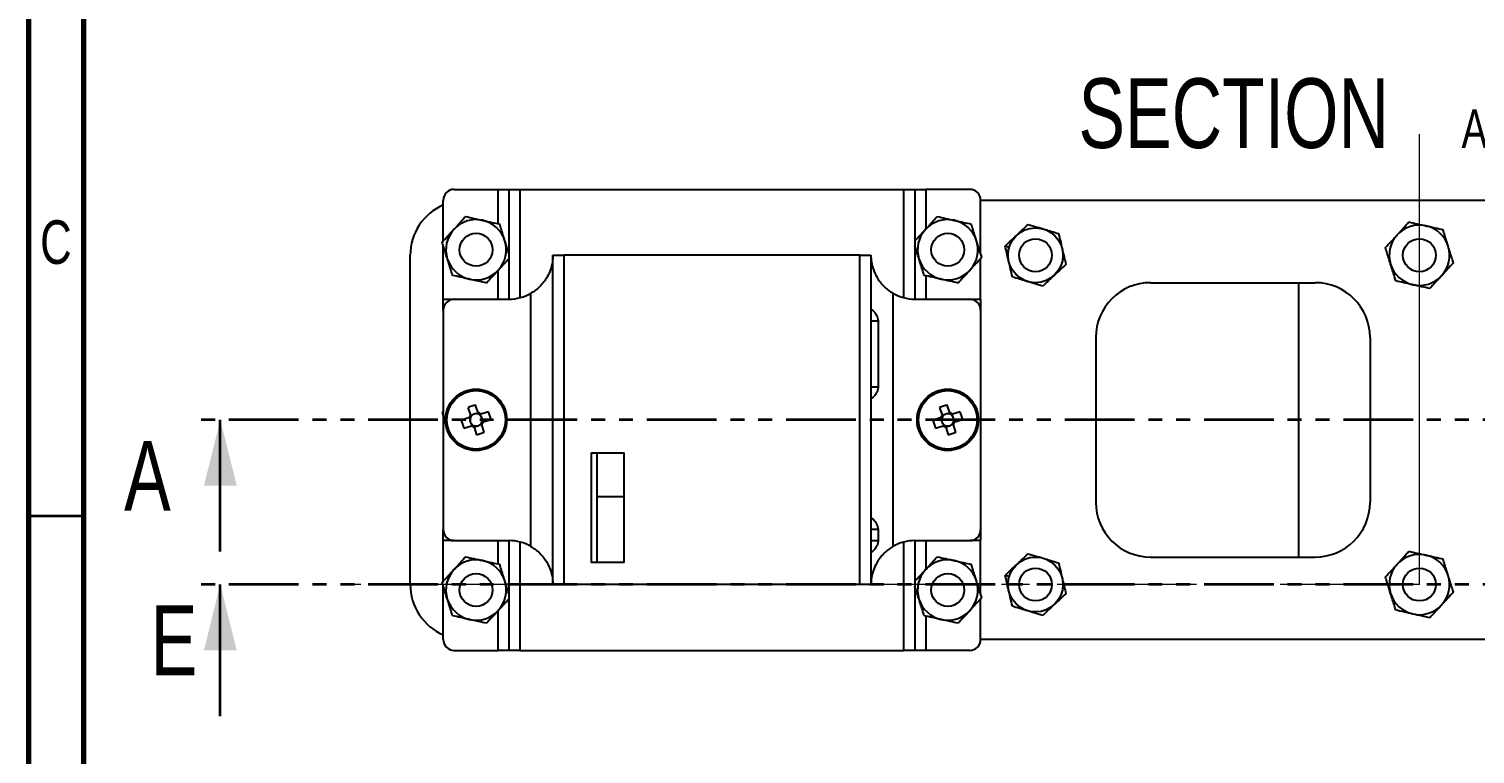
# Model space of a CAD drawing. Header units: millimetres. Extents: x 15 to 415, y 5 to 292.
# Drawn here: x 15 to 146.8, y 76.8 to 142.9 of the extents above; entities that cross this region are included whole.
import ezdxf

# ---------------------------------------------------------------- set-up
doc = ezdxf.new("R2010")
doc.units = ezdxf.units.MM
doc.linetypes.add('CENTERX2', pattern=[20.32, 12.7, -2.54, 2.54, -2.54])
doc.linetypes.add('PHANTOM', pattern=[12.7, 6.35, -1.27, 1.27, -1.27, 1.27, -1.27])
doc.styles.add('SLDTEXTSTYLE0', font='TXT', dxfattribs={"width": 0.75})

# ---------------------------------------------------------------- blocks, each defined once
blk = doc.blocks.new('SW_NOTE_0_2')
at = {"color": 0, "linetype": 'Continuous', "lineweight": 0, "attachment_point": 2, "style": 'SLDTEXTSTYLE0'}
for s, insert, char_height in [('SECTION', (17.36, 8.19), 6.35), ('A-A', (41.06, 5.35), 3.5)]:
    blk.add_mtext(s, dxfattribs=dict(at, insert=insert, char_height=char_height))

msp = doc.modelspace()

# ---------------------------------------------------------------- linework, layer by layer
at = {"color": 7, "linetype": 'Continuous', "lineweight": 70}
for p, q in [((15, 5), (15, 292)), ((20, 10), (20, 287))]:
    msp.add_line(p, q, dxfattribs=at)
at = {"color": 7, "linetype": 'Continuous', "lineweight": 18}
msp.add_line((141.77, 92.27), (141.77, 133.31), dxfattribs=at)
msp.add_line((141.77, 92.27), (141.77, 133.31), dxfattribs=at)
at = {"color": 7, "linetype": 'Continuous', "lineweight": 25}
for p, q in [((53.77, 128.27), (57.77, 128.27)), ((57.77, 128.27), (58.77, 128.27)), ((58.77, 118.27), (58.77, 128.27)), ((58.77, 128.27), (59.77, 128.27)), ((59.77, 128.27), (94.77, 128.27)), ((94.77, 128.27), (95.77, 128.27)), ((95.77, 128.27), (95.77, 118.27)), ((95.77, 128.27), (96.77, 128.27)), ((100.77, 128.27), (96.77, 128.27)), ((52.77, 123.57), (52.77, 127.27)), ((101.77, 122.39), (101.77, 127.27)), ((157.57, 127.27), (101.77, 127.27)), ((52.77, 118.27), (52.77, 123.14)), ((104.38, 122.99), (104, 123.1)), ((49.77, 92.27), (49.77, 122.27)), ((62.77, 92.27), (62.77, 122.27)), ((62.77, 122.27), (63.77, 122.27)), ((63.77, 122.27), (63.77, 92.27)), ((90.77, 122.27), (63.77, 122.27)), ((90.77, 92.27), (90.77, 122.27)), ((90.77, 122.27), (91.77, 122.27)), ((91.77, 122.27), (91.77, 92.27)), ((101.77, 118.27), (101.77, 121.97)), ((60.77, 95.73), (60.77, 118.8)), ((93.77, 118.8), (93.77, 95.73)), ((117.27, 119.77), (132.27, 119.77)), ((130.77, 94.77), (130.77, 119.77)), ((52.77, 117.27), (52.77, 118.27)), ((53.77, 118.27), (58.77, 118.27)), ((95.77, 118.27), (100.77, 118.27)), ((101.77, 118.27), (101.77, 117.27)), ((52.77, 117.27), (52.77, 97.27)), ((91.83, 117.27), (91.77, 117.27)), ((92.45, 110.27), (92.45, 116.27)), ((101.77, 117.27), (101.77, 97.27)), ((112.27, 114.77), (112.27, 99.77)), ((137.27, 114.77), (137.27, 99.77)), ((55.03, 108.4), (55.25, 107.7)), ((55.95, 107.92), (55.73, 108.62)), ((91.77, 109.27), (91.83, 109.27)), ((98.03, 108.4), (98.25, 107.7)), ((98.95, 107.92), (98.73, 108.62)), ((52.77, 108.07), (52.67, 107.96)), ((52.67, 107.96), (52.77, 107.64)), ((55.12, 107.45), (54.41, 107.23)), ((55.16, 107.46), (55.21, 107.28)), ((55.45, 107.72), (55.26, 107.66)), ((55.32, 106.94), (55.38, 106.76)), ((55.97, 107.88), (55.78, 107.82)), ((56.1, 106.82), (56.28, 106.87)), ((56.22, 107.59), (56.16, 107.78)), ((56.91, 108.01), (56.2, 107.79)), ((56.52, 106.13), (56.29, 106.84)), ((56.38, 107.07), (56.33, 107.26)), ((56.42, 107.08), (57.13, 107.31)), ((98.12, 107.45), (97.41, 107.23)), ((98.16, 107.46), (98.21, 107.28)), ((98.45, 107.72), (98.26, 107.66)), ((98.32, 106.94), (98.38, 106.76)), ((98.97, 107.88), (98.78, 107.82)), ((99.1, 106.82), (99.28, 106.87)), ((99.22, 107.59), (99.16, 107.78)), ((99.91, 108.01), (99.2, 107.79)), ((99.52, 106.13), (99.29, 106.84)), ((99.38, 107.07), (99.33, 107.26)), ((99.42, 107.08), (100.13, 107.31)), ((54.64, 106.52), (55.34, 106.74)), ((55.58, 106.65), (55.76, 106.71)), ((55.59, 106.62), (55.81, 105.91)), ((97.64, 106.52), (98.34, 106.74)), ((98.58, 106.65), (98.76, 106.71)), ((98.59, 106.62), (98.81, 105.91)), ((66.27, 104.27), (69.27, 104.27)), ((66.27, 104.27), (66.27, 94.27)), ((66.77, 104.27), (66.77, 94.27)), ((69.27, 94.27), (69.27, 104.27)), ((69.27, 100.27), (66.77, 100.27)), ((91.83, 98.27), (91.77, 98.27)), ((52.77, 96.27), (52.77, 97.27)), ((52.77, 92.57), (52.77, 96.27)), ((53.77, 96.27), (58.77, 96.27)), ((58.77, 86.27), (58.77, 96.27)), ((92.45, 96.27), (92.45, 97.27)), ((95.77, 96.27), (95.77, 86.27)), ((95.77, 96.27), (100.77, 96.27)), ((101.77, 97.27), (101.77, 96.27)), ((101.77, 91.39), (101.77, 96.27)), ((91.77, 95.27), (91.83, 95.27)), ((69.27, 94.27), (66.27, 94.27)), ((117.27, 94.77), (132.27, 94.77)), ((104.38, 92.99), (104, 93.1)), ((52.77, 87.27), (52.77, 92.14)), ((63.77, 92.27), (62.77, 92.27)), ((90.77, 92.27), (63.77, 92.27)), ((91.77, 92.27), (90.77, 92.27)), ((101.77, 87.27), (101.77, 90.97)), ((190.77, 87.27), (101.77, 87.27)), ((53.77, 86.27), (57.77, 86.27)), ((58.77, 86.27), (57.77, 86.27)), ((59.77, 86.27), (58.77, 86.27)), ((59.77, 86.27), (94.77, 86.27)), ((95.77, 86.27), (94.77, 86.27)), ((96.77, 86.27), (95.77, 86.27)), ((100.77, 86.27), (96.77, 86.27))]:
    msp.add_line(p, q, dxfattribs=at)
at = {"color": 8, "linetype": 'Continuous', "lineweight": 25}
for p, q in [((57.77, 125.14), (57.77, 128.27)), ((59.77, 128.27), (59.77, 118.39)), ((94.77, 118.39), (94.77, 128.27)), ((96.77, 128.27), (96.77, 124.65)), ((57.77, 118.27), (57.77, 120.88)), ((96.77, 120.4), (96.77, 118.27)), ((52.77, 118.27), (53.77, 118.27)), ((100.77, 118.27), (101.77, 118.27)), ((92.45, 116.27), (91.77, 116.27)), ((91.77, 110.27), (92.45, 110.27)), ((53.77, 96.27), (52.77, 96.27)), ((57.77, 94.14), (57.77, 96.27)), ((92.45, 97.27), (91.77, 97.27)), ((91.77, 96.27), (92.45, 96.27)), ((96.77, 96.27), (96.77, 93.65)), ((101.77, 96.27), (100.77, 96.27)), ((59.77, 96.14), (59.77, 86.27)), ((94.77, 86.27), (94.77, 96.14)), ((57.77, 86.27), (57.77, 89.88)), ((96.77, 89.4), (96.77, 86.27))]:
    msp.add_line(p, q, dxfattribs=at)
at = {"color": 7, "linetype": 'PHANTOM', "lineweight": 35}
for p, q in [((230.09, 107.27), (30.45, 107.27)), ((230.09, 92.27), (30.45, 92.27))]:
    msp.add_line(p, q, dxfattribs=at)
at = {"color": 7, "linetype": 'Continuous', "lineweight": 35}
for p, q in [((32.45, 95.27), (32.45, 107.27)), ((20, 98.5), (15, 98.5)), ((32.45, 80.27), (32.45, 92.27))]:
    msp.add_line(p, q, dxfattribs=at)
at = {"color": 7, "linetype": 'CENTERX2', "lineweight": 18}
msp.add_line((141.77, 92.27), (43.73, 92.27), dxfattribs=at)
msp.add_line((141.77, 92.27), (43.73, 92.27), dxfattribs=at)
at = {"color": 7, "linetype": 'Continuous', "lineweight": 25}
for centre, radius in [((55.77, 122.77), 1.5), ((98.77, 122.77), 1.5), ((106.77, 122.27), 2.5), ((106.77, 122.27), 1.5), ((141.77, 122.27), 1.5), ((55.77, 107.27), 2.8), ((55.77, 107.27), 2.67), ((98.77, 107.27), 2.8), ((98.77, 107.27), 2.67), ((106.77, 92.27), 2.5), ((106.77, 92.27), 1.5), ((141.77, 92.27), 1.5), ((55.77, 91.77), 1.5), ((98.77, 91.77), 1.5)]:
    msp.add_circle(centre, radius, dxfattribs=at)
for centre, radius, start, end in [((53.77, 127.27), 1, 90, 180), ((100.77, 127.27), 1, 0, 90), ((54.77, 122.27), 5, 113.5782, 180), ((55.77, 122.77), 2.75, 77.439, 137.439), ((55.77, 122.77), 2.75, 17.439, 77.439), ((98.77, 122.77), 2.75, 77.439, 137.439), ((98.77, 122.77), 2.75, 17.439, 77.439), ((55.77, 122.77), 2.75, 137.439, 197.439), ((98.77, 122.77), 2.75, 137.439, 197.439), ((141.77, 122.27), 2.75, 137.439, 197.439), ((141.77, 122.27), 2.75, 77.439, 137.439), ((141.77, 122.27), 2.75, 17.439, 77.439), ((55.77, 122.77), 2.75, 317.439, 17.439), ((98.77, 122.77), 2.75, 317.439, 17.439), ((141.77, 122.27), 2.75, 317.439, 17.439), ((55.77, 122.77), 2.75, 197.439, 257.439), ((98.77, 122.77), 2.75, 197.439, 257.439), ((141.77, 122.27), 2.75, 197.439, 257.439), ((55.77, 122.77), 2.75, 257.439, 317.439), ((98.77, 122.77), 2.75, 257.439, 317.439), ((141.77, 122.27), 2.75, 257.439, 317.439), ((58.77, 122.27), 4, 270, 300), ((95.77, 122.27), 4, 240, 270), ((117.27, 114.77), 5, 90, 180), ((132.27, 114.77), 5, 0, 90), ((53.77, 117.27), 1, 90, 180), ((100.77, 117.27), 1, 0, 90), ((58.67, 98.05), 10.97, 105.5069, 109.371), ((101.67, 98.05), 10.97, 105.5069, 109.371), ((64.99, 110.16), 10.97, 195.5069, 199.371), ((55.77, 107.27), 0.675, 140.6696, 164.2083), ((55.77, 107.27), 0.556, 155.7208, 179.0087), ((55.77, 107.27), 0.556, 179.0087, 215.8692), ((55.77, 107.27), 0.556, 149.1572, 155.7208), ((55.77, 107.27), 0.556, 125.8692, 149.1572), ((55.77, 107.27), 0.556, 215.8692, 239.1572), ((55.77, 107.27), 0.556, 89.0087, 125.8692), ((55.77, 107.27), 0.556, 269.0087, 305.8692), ((55.77, 107.27), 0.556, 65.7208, 89.0087), ((55.77, 107.27), 0.675, 50.6696, 74.2083), ((55.77, 107.27), 0.556, 59.1572, 65.7208), ((55.77, 107.27), 0.556, 35.8692, 59.1572), ((55.77, 107.27), 0.556, 305.8692, 329.1572), ((55.77, 107.27), 0.556, 359.0087, 35.8692), ((55.77, 107.27), 0.556, 329.1572, 335.7208), ((55.77, 107.27), 0.556, 335.7208, 359.0087), ((55.77, 107.27), 0.675, 320.6696, 344.2083), ((46.55, 104.37), 10.97, 15.5069, 19.371), ((107.99, 110.16), 10.97, 195.5069, 199.371), ((98.77, 107.27), 0.675, 140.6696, 164.2083), ((98.77, 107.27), 0.556, 155.7208, 179.0087), ((98.77, 107.27), 0.556, 179.0087, 215.8692), ((98.77, 107.27), 0.556, 149.1572, 155.7208), ((98.77, 107.27), 0.556, 125.8692, 149.1572), ((98.77, 107.27), 0.556, 215.8692, 239.1572), ((98.77, 107.27), 0.556, 89.0087, 125.8692), ((98.77, 107.27), 0.556, 269.0087, 305.8692), ((98.77, 107.27), 0.556, 65.7208, 89.0087), ((98.77, 107.27), 0.675, 50.6696, 74.2083), ((98.77, 107.27), 0.556, 59.1572, 65.7208), ((98.77, 107.27), 0.556, 35.8692, 59.1572), ((98.77, 107.27), 0.556, 305.8692, 329.1572), ((98.77, 107.27), 0.556, 359.0087, 35.8692), ((98.77, 107.27), 0.556, 329.1572, 335.7208), ((98.77, 107.27), 0.556, 335.7208, 359.0087), ((98.77, 107.27), 0.675, 320.6696, 344.2083), ((89.55, 104.37), 10.97, 15.5069, 19.371), ((55.77, 107.27), 0.675, 230.6696, 254.2083), ((55.77, 107.27), 0.556, 239.1572, 245.7208), ((55.77, 107.27), 0.556, 245.7208, 269.0087), ((52.88, 116.49), 10.97, 285.5069, 289.371), ((98.77, 107.27), 0.675, 230.6696, 254.2083), ((98.77, 107.27), 0.556, 239.1572, 245.7208), ((98.77, 107.27), 0.556, 245.7208, 269.0087), ((95.88, 116.49), 10.97, 285.5069, 289.371), ((117.27, 99.77), 5, 180, 270), ((132.27, 99.77), 5, 270, 0), ((53.77, 97.27), 1, 180, 270), ((58.77, 92.27), 4, 60, 90), ((95.77, 92.27), 4, 90, 120), ((100.77, 97.27), 1, 270, 0), ((141.77, 92.27), 2.75, 77.439, 137.439), ((141.77, 92.27), 2.75, 17.439, 77.439), ((55.77, 91.77), 2.75, 137.439, 197.439), ((55.77, 91.77), 2.75, 77.439, 137.439), ((55.77, 91.77), 2.75, 17.439, 77.439), ((98.77, 91.77), 2.75, 137.439, 197.439), ((98.77, 91.77), 2.75, 77.439, 137.439), ((98.77, 91.77), 2.75, 17.439, 77.439), ((141.77, 92.27), 2.75, 137.439, 197.439), ((55.77, 91.77), 2.75, 317.439, 17.439), ((98.77, 91.77), 2.75, 317.439, 17.439), ((141.77, 92.27), 2.75, 317.439, 17.439), ((54.77, 92.27), 5, 180, 246.4218), ((141.77, 92.27), 2.75, 197.439, 257.439), ((55.77, 91.77), 2.75, 197.439, 257.439), ((55.77, 91.77), 2.75, 257.439, 317.439), ((98.77, 91.77), 2.75, 197.439, 257.439), ((98.77, 91.77), 2.75, 257.439, 317.439), ((141.77, 92.27), 2.75, 257.439, 317.439), ((53.77, 87.27), 1, 180, 270), ((100.77, 87.27), 1, 270, 0)]:
    msp.add_arc(centre, radius, start, end, dxfattribs=at)
for centre, major_axis, start_param, end_param in [((55.7, 107.25), (0.469, 0.147), 2.77218, 3.511006), ((55.75, 107.33), (-0.147, 0.469), 5.913772, 6.652598), ((55.79, 107.2), (-0.147, 0.469), 2.77218, 3.511006), ((55.84, 107.29), (0.469, 0.147), 5.913772, 6.652598), ((98.7, 107.25), (0.469, 0.147), 2.77218, 3.511006), ((98.75, 107.33), (-0.147, 0.469), 5.913772, 6.652598), ((98.79, 107.2), (-0.147, 0.469), 2.77218, 3.511006), ((98.84, 107.29), (0.469, 0.147), 5.913772, 6.652598)]:
    msp.add_ellipse(centre, major_axis=major_axis, ratio=0.990116, start_param=start_param, end_param=end_param, dxfattribs=at)
for points, knots in [([(53.75, 124.63), (53.77, 124.65), (53.96, 124.86), (54.33, 125.26), (54.65, 125.62), (54.82, 125.8)], [0, 0, 0, 0, 0.070013, 0.530744, 1, 1, 1, 1]), ([(54.82, 125.8), (55.07, 125.74), (55.58, 125.63), (56.1, 125.51), (56.37, 125.45)], [0, 0, 0, 0, 0.495458, 1, 1, 1, 1]), ([(56.37, 125.45), (56.41, 125.44), (56.68, 125.38), (57.21, 125.26), (57.68, 125.16), (57.92, 125.11)], [0, 0, 0, 0, 0.070013, 0.530744, 1, 1, 1, 1]), ([(96.75, 124.63), (96.77, 124.65), (96.96, 124.86), (97.33, 125.26), (97.65, 125.62), (97.82, 125.8)], [0, 0, 0, 0, 0.070013, 0.530744, 1, 1, 1, 1]), ([(97.82, 125.8), (98.07, 125.74), (98.58, 125.63), (99.1, 125.51), (99.37, 125.45)], [0, 0, 0, 0, 0.495458, 1, 1, 1, 1]), ([(99.37, 125.45), (99.41, 125.44), (99.68, 125.38), (100.21, 125.26), (100.68, 125.16), (100.92, 125.11)], [0, 0, 0, 0, 0.0700125, 0.5307444, 1, 1, 1, 1]), ([(139.75, 124.13), (139.77, 124.15), (139.96, 124.36), (140.33, 124.76), (140.65, 125.12), (140.82, 125.3)], [0, 0, 0, 0, 0.070013, 0.530744, 1, 1, 1, 1]), ([(140.82, 125.3), (141.07, 125.24), (141.58, 125.13), (142.1, 125.01), (142.37, 124.95)], [0, 0, 0, 0, 0.495458, 1, 1, 1, 1]), ([(52.67, 123.46), (52.85, 123.65), (53.2, 124.03), (53.56, 124.43), (53.75, 124.63)], [0, 0, 0, 0, 0.495458, 1, 1, 1, 1]), ([(58.39, 123.59), (58.35, 123.73), (58.19, 124.24), (58.03, 124.74), (57.92, 125.11)], [0, 0, 0, 0, 0.268634, 1, 1, 1, 1]), ([(95.77, 123.57), (95.91, 123.72), (96.23, 124.07), (96.56, 124.43), (96.75, 124.63)], [0, 0, 0, 0, 0.4433398, 1, 1, 1, 1]), ([(101.39, 123.59), (101.35, 123.73), (101.19, 124.24), (101.03, 124.74), (100.92, 125.11)], [0, 0, 0, 0, 0.268634, 1, 1, 1, 1]), ([(104, 123.1), (104.21, 123.3), (104.59, 123.66), (105.14, 124.17), (105.64, 124.64), (105.95, 124.93), (106.11, 125.08)], [0, 0, 0, 0, 0.295402, 0.554813, 0.763087, 1, 1, 1, 1]), ([(106.11, 125.08), (106.38, 125), (106.88, 124.85), (107.6, 124.63), (108.26, 124.43), (108.66, 124.31), (108.88, 124.24)], [0, 0, 0, 0, 0.295402, 0.554813, 0.763087, 1, 1, 1, 1]), ([(108.88, 124.24), (108.94, 123.97), (109.06, 123.46), (109.23, 122.73), (109.39, 122.06), (109.49, 121.65), (109.54, 121.43)], [0, 0, 0, 0, 0.2954024, 0.554813, 0.7630869, 1, 1, 1, 1]), ([(138.67, 122.96), (138.85, 123.15), (139.2, 123.53), (139.56, 123.93), (139.75, 124.13)], [0, 0, 0, 0, 0.495458, 1, 1, 1, 1]), ([(142.37, 124.95), (142.41, 124.94), (142.68, 124.88), (143.21, 124.76), (143.68, 124.66), (143.92, 124.61)], [0, 0, 0, 0, 0.0700125, 0.5307444, 1, 1, 1, 1]), ([(144.39, 123.09), (144.35, 123.23), (144.19, 123.74), (144.03, 124.24), (143.92, 124.61)], [0, 0, 0, 0, 0.268634, 1, 1, 1, 1]), ([(53.15, 121.94), (53.1, 122.08), (52.94, 122.59), (52.79, 123.09), (52.67, 123.46)], [0, 0, 0, 0, 0.268634, 1, 1, 1, 1]), ([(58.77, 122.39), (58.76, 122.42), (58.64, 122.8), (58.51, 123.21), (58.39, 123.59)], [0, 0, 0, 0, 0.056654, 1, 1, 1, 1]), ([(96.15, 121.94), (96.1, 122.08), (95.98, 122.49), (95.85, 122.88), (95.77, 123.14)], [0, 0, 0, 0, 0.340023, 1, 1, 1, 1]), ([(101.87, 122.08), (101.83, 122.2), (101.68, 122.7), (101.51, 123.21), (101.39, 123.59)], [0, 0, 0, 0, 0.257551, 1, 1, 1, 1]), ([(104.66, 120.29), (104.6, 120.56), (104.48, 121.08), (104.31, 121.81), (104.15, 122.47), (104.06, 122.89), (104, 123.1)], [0, 0, 0, 0, 0.295402, 0.554813, 0.763087, 1, 1, 1, 1]), ([(139.15, 121.44), (139.1, 121.58), (138.94, 122.09), (138.79, 122.59), (138.67, 122.96)], [0, 0, 0, 0, 0.268634, 1, 1, 1, 1]), ([(144.87, 121.58), (144.83, 121.7), (144.68, 122.2), (144.51, 122.71), (144.39, 123.09)], [0, 0, 0, 0, 0.257551, 1, 1, 1, 1]), ([(53.62, 120.43), (53.58, 120.56), (53.43, 121.05), (53.27, 121.56), (53.15, 121.94)], [0, 0, 0, 0, 0.2575513, 1, 1, 1, 1]), ([(58.77, 121.97), (58.63, 121.81), (58.31, 121.47), (57.98, 121.11), (57.8, 120.91)], [0, 0, 0, 0, 0.44334, 1, 1, 1, 1]), ([(62.77, 122.27), (62.77, 122.26), (62.77, 122.06), (62.74, 121.62), (62.58, 120.96), (62.3, 120.35), (61.96, 119.83), (61.61, 119.43), (61.21, 119.08), (60.92, 118.89), (60.77, 118.8)], [0, 0, 0, 0, 0.002688, 0.158497, 0.340871, 0.523035, 0.652524, 0.781814, 0.891029, 1, 1, 1, 1]), ([(91.77, 122.27), (91.77, 122.26), (91.77, 122.06), (91.8, 121.62), (91.97, 120.96), (92.24, 120.35), (92.58, 119.83), (92.94, 119.43), (93.34, 119.08), (93.63, 118.89), (93.77, 118.8)], [0, 0, 0, 0, 0.002688, 0.158497, 0.340871, 0.523035, 0.652524, 0.781814, 0.891029, 1, 1, 1, 1]), ([(96.62, 120.43), (96.58, 120.56), (96.43, 121.05), (96.27, 121.56), (96.15, 121.94)], [0, 0, 0, 0, 0.257551, 1, 1, 1, 1]), ([(101.87, 122.08), (101.7, 121.89), (101.34, 121.5), (100.98, 121.11), (100.8, 120.91)], [0, 0, 0, 0, 0.495458, 1, 1, 1, 1]), ([(109.54, 121.43), (109.33, 121.24), (108.95, 120.88), (108.4, 120.37), (107.9, 119.9), (107.59, 119.61), (107.43, 119.45)], [0, 0, 0, 0, 0.295402, 0.554813, 0.763087, 1, 1, 1, 1]), ([(139.62, 119.93), (139.58, 120.06), (139.43, 120.55), (139.27, 121.06), (139.15, 121.44)], [0, 0, 0, 0, 0.257551, 1, 1, 1, 1]), ([(144.87, 121.58), (144.7, 121.39), (144.34, 121), (143.98, 120.61), (143.8, 120.41)], [0, 0, 0, 0, 0.495458, 1, 1, 1, 1]), ([(55.17, 120.08), (55.14, 120.09), (54.86, 120.15), (54.33, 120.27), (53.86, 120.38), (53.62, 120.43)], [0, 0, 0, 0, 0.070013, 0.530744, 1, 1, 1, 1]), ([(56.72, 119.74), (56.47, 119.79), (55.96, 119.91), (55.44, 120.02), (55.17, 120.08)], [0, 0, 0, 0, 0.495458, 1, 1, 1, 1]), ([(57.8, 120.91), (57.77, 120.88), (57.58, 120.67), (57.21, 120.27), (56.89, 119.92), (56.72, 119.74)], [0, 0, 0, 0, 0.070013, 0.530744, 1, 1, 1, 1]), ([(98.17, 120.08), (98.14, 120.09), (97.86, 120.15), (97.33, 120.27), (96.86, 120.38), (96.62, 120.43)], [0, 0, 0, 0, 0.070013, 0.530744, 1, 1, 1, 1]), ([(99.72, 119.74), (99.47, 119.79), (98.96, 119.91), (98.44, 120.02), (98.17, 120.08)], [0, 0, 0, 0, 0.495458, 1, 1, 1, 1]), ([(100.8, 120.91), (100.77, 120.88), (100.58, 120.67), (100.21, 120.27), (99.89, 119.92), (99.72, 119.74)], [0, 0, 0, 0, 0.0700125, 0.5307444, 1, 1, 1, 1]), ([(107.43, 119.45), (107.16, 119.53), (106.66, 119.69), (105.94, 119.9), (105.28, 120.1), (104.88, 120.22), (104.66, 120.29)], [0, 0, 0, 0, 0.295402, 0.554813, 0.763087, 1, 1, 1, 1]), ([(143.8, 120.41), (143.77, 120.38), (143.58, 120.17), (143.21, 119.77), (142.89, 119.42), (142.72, 119.24)], [0, 0, 0, 0, 0.070013, 0.530744, 1, 1, 1, 1]), ([(141.17, 119.58), (141.14, 119.59), (140.86, 119.65), (140.33, 119.77), (139.86, 119.88), (139.62, 119.93)], [0, 0, 0, 0, 0.070013, 0.530744, 1, 1, 1, 1]), ([(142.72, 119.24), (142.47, 119.29), (141.96, 119.41), (141.44, 119.52), (141.17, 119.58)], [0, 0, 0, 0, 0.495458, 1, 1, 1, 1]), ([(92.45, 116.27), (92.44, 116.36), (92.42, 116.54), (92.29, 116.81), (92.12, 117.06), (91.94, 117.24), (91.87, 117.26), (91.83, 117.27)], [0, 0, 0, 0, 0.160861, 0.320313, 0.564126, 0.810842, 1, 1, 1, 1]), ([(91.83, 109.27), (91.87, 109.28), (91.94, 109.3), (92.11, 109.47), (92.28, 109.7), (92.41, 109.96), (92.45, 110.16), (92.45, 110.25), (92.45, 110.27)], [0, 0, 0, 0, 0.208049, 0.415119, 0.65033, 0.831582, 0.973243, 1, 1, 1, 1]), ([(55.26, 107.5), (55.26, 107.49), (55.21, 107.48), (55.16, 107.46), (55.13, 107.45), (55.12, 107.45)], [0, 0, 0, 0, 0.160618, 0.883257, 1, 1, 1, 1]), ([(55.25, 107.7), (55.25, 107.69), (55.26, 107.65), (55.28, 107.6), (55.29, 107.56), (55.29, 107.55)], [0, 0, 0, 0, 0.116743, 0.839382, 1, 1, 1, 1]), ([(56, 107.77), (56, 107.78), (55.98, 107.83), (55.97, 107.87), (55.96, 107.91), (55.95, 107.92)], [0, 0, 0, 0, 0.1606178, 0.8832571, 1, 1, 1, 1]), ([(56.2, 107.79), (56.19, 107.79), (56.16, 107.78), (56.11, 107.76), (56.06, 107.75), (56.06, 107.74)], [0, 0, 0, 0, 0.116743, 0.839382, 1, 1, 1, 1]), ([(56.29, 106.84), (56.29, 106.84), (56.28, 106.88), (56.26, 106.93), (56.25, 106.97), (56.25, 106.98)], [0, 0, 0, 0, 0.116743, 0.839382, 1, 1, 1, 1]), ([(56.28, 107.04), (56.29, 107.04), (56.33, 107.05), (56.38, 107.07), (56.42, 107.08), (56.42, 107.08)], [0, 0, 0, 0, 0.160618, 0.883257, 1, 1, 1, 1]), ([(98.26, 107.5), (98.26, 107.49), (98.21, 107.48), (98.16, 107.46), (98.13, 107.45), (98.12, 107.45)], [0, 0, 0, 0, 0.160618, 0.883257, 1, 1, 1, 1]), ([(98.25, 107.7), (98.25, 107.69), (98.26, 107.65), (98.28, 107.6), (98.29, 107.56), (98.29, 107.55)], [0, 0, 0, 0, 0.1167429, 0.8393822, 1, 1, 1, 1]), ([(99, 107.77), (99, 107.78), (98.98, 107.83), (98.97, 107.87), (98.96, 107.91), (98.95, 107.92)], [0, 0, 0, 0, 0.160618, 0.883257, 1, 1, 1, 1]), ([(99.2, 107.79), (99.19, 107.79), (99.16, 107.78), (99.11, 107.76), (99.06, 107.75), (99.06, 107.74)], [0, 0, 0, 0, 0.1167429, 0.8393822, 1, 1, 1, 1]), ([(99.29, 106.84), (99.29, 106.84), (99.28, 106.88), (99.26, 106.93), (99.25, 106.97), (99.25, 106.98)], [0, 0, 0, 0, 0.116743, 0.839382, 1, 1, 1, 1]), ([(99.28, 107.04), (99.29, 107.04), (99.33, 107.05), (99.38, 107.07), (99.42, 107.08), (99.42, 107.08)], [0, 0, 0, 0, 0.160618, 0.883257, 1, 1, 1, 1]), ([(55.34, 106.74), (55.35, 106.75), (55.39, 106.76), (55.43, 106.77), (55.48, 106.79), (55.49, 106.79)], [0, 0, 0, 0, 0.1167429, 0.8393822, 1, 1, 1, 1]), ([(55.54, 106.76), (55.54, 106.75), (55.56, 106.71), (55.57, 106.66), (55.59, 106.62), (55.59, 106.62)], [0, 0, 0, 0, 0.1606178, 0.8832571, 1, 1, 1, 1]), ([(98.34, 106.74), (98.35, 106.75), (98.39, 106.76), (98.43, 106.77), (98.48, 106.79), (98.49, 106.79)], [0, 0, 0, 0, 0.1167429, 0.8393822, 1, 1, 1, 1]), ([(98.54, 106.76), (98.54, 106.75), (98.56, 106.71), (98.57, 106.66), (98.59, 106.62), (98.59, 106.62)], [0, 0, 0, 0, 0.160618, 0.883257, 1, 1, 1, 1]), ([(92.45, 97.27), (92.44, 97.36), (92.42, 97.54), (92.29, 97.81), (92.12, 98.06), (91.94, 98.24), (91.87, 98.26), (91.83, 98.27)], [0, 0, 0, 0, 0.160861, 0.320313, 0.564126, 0.810842, 1, 1, 1, 1]), ([(91.83, 95.27), (91.87, 95.28), (91.94, 95.3), (92.11, 95.47), (92.28, 95.7), (92.41, 95.96), (92.45, 96.16), (92.45, 96.25), (92.45, 96.27)], [0, 0, 0, 0, 0.208049, 0.415119, 0.65033, 0.831582, 0.973243, 1, 1, 1, 1]), ([(60.77, 95.73), (60.91, 95.64), (61.2, 95.46), (61.6, 95.11), (61.96, 94.7), (62.3, 94.19), (62.57, 93.57), (62.74, 92.91), (62.77, 92.47), (62.77, 92.27), (62.77, 92.27)], [0, 0, 0, 0, 0.106864, 0.2182, 0.345815, 0.476977, 0.656703, 0.841507, 0.997312, 1, 1, 1, 1]), ([(93.77, 95.73), (93.63, 95.64), (93.34, 95.46), (92.94, 95.11), (92.58, 94.7), (92.24, 94.19), (91.97, 93.57), (91.81, 92.91), (91.77, 92.47), (91.77, 92.27), (91.77, 92.27)], [0, 0, 0, 0, 0.106864, 0.2182, 0.345815, 0.476977, 0.656703, 0.841507, 0.997312, 1, 1, 1, 1]), ([(104, 93.1), (104.21, 93.3), (104.59, 93.66), (105.14, 94.17), (105.64, 94.64), (105.95, 94.93), (106.11, 95.08)], [0, 0, 0, 0, 0.295402, 0.554813, 0.763087, 1, 1, 1, 1]), ([(106.11, 95.08), (106.38, 95), (106.88, 94.85), (107.6, 94.63), (108.26, 94.43), (108.66, 94.31), (108.88, 94.24)], [0, 0, 0, 0, 0.2954024, 0.554813, 0.7630869, 1, 1, 1, 1]), ([(139.75, 94.13), (139.77, 94.15), (139.96, 94.36), (140.33, 94.76), (140.65, 95.12), (140.82, 95.3)], [0, 0, 0, 0, 0.070013, 0.530744, 1, 1, 1, 1]), ([(140.82, 95.3), (141.07, 95.24), (141.58, 95.13), (142.1, 95.01), (142.37, 94.95)], [0, 0, 0, 0, 0.495458, 1, 1, 1, 1]), ([(142.37, 94.95), (142.41, 94.94), (142.68, 94.88), (143.21, 94.76), (143.68, 94.66), (143.92, 94.61)], [0, 0, 0, 0, 0.070013, 0.530744, 1, 1, 1, 1]), ([(52.67, 92.46), (52.85, 92.65), (53.2, 93.03), (53.56, 93.43), (53.75, 93.63)], [0, 0, 0, 0, 0.495458, 1, 1, 1, 1]), ([(53.75, 93.63), (53.77, 93.65), (53.96, 93.86), (54.33, 94.26), (54.65, 94.62), (54.82, 94.8)], [0, 0, 0, 0, 0.070013, 0.530744, 1, 1, 1, 1]), ([(54.82, 94.8), (55.07, 94.74), (55.58, 94.63), (56.1, 94.51), (56.37, 94.45)], [0, 0, 0, 0, 0.495458, 1, 1, 1, 1]), ([(56.37, 94.45), (56.41, 94.44), (56.68, 94.38), (57.21, 94.26), (57.68, 94.16), (57.92, 94.11)], [0, 0, 0, 0, 0.070013, 0.530744, 1, 1, 1, 1]), ([(58.39, 92.59), (58.35, 92.73), (58.19, 93.24), (58.03, 93.74), (57.92, 94.11)], [0, 0, 0, 0, 0.2686336, 1, 1, 1, 1]), ([(95.77, 92.57), (95.91, 92.72), (96.23, 93.07), (96.56, 93.43), (96.75, 93.63)], [0, 0, 0, 0, 0.4433398, 1, 1, 1, 1]), ([(96.75, 93.63), (96.77, 93.65), (96.96, 93.86), (97.33, 94.26), (97.65, 94.62), (97.82, 94.8)], [0, 0, 0, 0, 0.0700125, 0.5307444, 1, 1, 1, 1]), ([(97.82, 94.8), (98.07, 94.74), (98.58, 94.63), (99.1, 94.51), (99.37, 94.45)], [0, 0, 0, 0, 0.495458, 1, 1, 1, 1]), ([(99.37, 94.45), (99.41, 94.44), (99.68, 94.38), (100.21, 94.26), (100.68, 94.16), (100.92, 94.11)], [0, 0, 0, 0, 0.070013, 0.530744, 1, 1, 1, 1]), ([(101.39, 92.59), (101.35, 92.73), (101.19, 93.24), (101.03, 93.74), (100.92, 94.11)], [0, 0, 0, 0, 0.2686336, 1, 1, 1, 1]), ([(108.88, 94.24), (108.94, 93.97), (109.06, 93.46), (109.23, 92.73), (109.39, 92.06), (109.49, 91.65), (109.54, 91.43)], [0, 0, 0, 0, 0.295402, 0.554813, 0.763087, 1, 1, 1, 1]), ([(138.67, 92.96), (138.85, 93.15), (139.2, 93.53), (139.56, 93.93), (139.75, 94.13)], [0, 0, 0, 0, 0.495458, 1, 1, 1, 1]), ([(144.39, 93.09), (144.35, 93.23), (144.19, 93.74), (144.03, 94.24), (143.92, 94.61)], [0, 0, 0, 0, 0.2686336, 1, 1, 1, 1]), ([(53.15, 90.94), (53.1, 91.08), (52.94, 91.59), (52.79, 92.09), (52.67, 92.46)], [0, 0, 0, 0, 0.268634, 1, 1, 1, 1]), ([(58.77, 91.39), (58.76, 91.42), (58.64, 91.8), (58.51, 92.21), (58.39, 92.59)], [0, 0, 0, 0, 0.0566537, 1, 1, 1, 1]), ([(101.87, 91.08), (101.83, 91.2), (101.68, 91.7), (101.51, 92.21), (101.39, 92.59)], [0, 0, 0, 0, 0.257551, 1, 1, 1, 1]), ([(104.66, 90.29), (104.6, 90.56), (104.48, 91.08), (104.31, 91.81), (104.15, 92.47), (104.06, 92.89), (104, 93.1)], [0, 0, 0, 0, 0.295402, 0.554813, 0.763087, 1, 1, 1, 1]), ([(139.15, 91.44), (139.1, 91.58), (138.94, 92.09), (138.79, 92.59), (138.67, 92.96)], [0, 0, 0, 0, 0.268634, 1, 1, 1, 1]), ([(144.87, 91.58), (144.83, 91.7), (144.68, 92.2), (144.51, 92.71), (144.39, 93.09)], [0, 0, 0, 0, 0.257551, 1, 1, 1, 1]), ([(96.15, 90.94), (96.1, 91.08), (95.98, 91.49), (95.85, 91.88), (95.77, 92.14)], [0, 0, 0, 0, 0.340023, 1, 1, 1, 1]), ([(101.87, 91.08), (101.7, 90.89), (101.34, 90.5), (100.98, 90.11), (100.8, 89.91)], [0, 0, 0, 0, 0.495458, 1, 1, 1, 1]), ([(109.54, 91.43), (109.33, 91.24), (108.95, 90.88), (108.4, 90.37), (107.9, 89.9), (107.59, 89.61), (107.43, 89.45)], [0, 0, 0, 0, 0.295402, 0.554813, 0.763087, 1, 1, 1, 1]), ([(139.62, 89.93), (139.58, 90.06), (139.43, 90.55), (139.27, 91.06), (139.15, 91.44)], [0, 0, 0, 0, 0.257551, 1, 1, 1, 1]), ([(144.87, 91.58), (144.7, 91.39), (144.34, 91), (143.98, 90.61), (143.8, 90.41)], [0, 0, 0, 0, 0.495458, 1, 1, 1, 1]), ([(53.62, 89.43), (53.58, 89.56), (53.43, 90.05), (53.27, 90.56), (53.15, 90.94)], [0, 0, 0, 0, 0.257551, 1, 1, 1, 1]), ([(57.8, 89.91), (57.77, 89.88), (57.58, 89.67), (57.21, 89.27), (56.89, 88.92), (56.72, 88.74)], [0, 0, 0, 0, 0.070013, 0.530744, 1, 1, 1, 1]), ([(58.77, 90.97), (58.63, 90.81), (58.31, 90.47), (57.98, 90.11), (57.8, 89.91)], [0, 0, 0, 0, 0.44334, 1, 1, 1, 1]), ([(96.62, 89.43), (96.58, 89.56), (96.43, 90.05), (96.27, 90.56), (96.15, 90.94)], [0, 0, 0, 0, 0.257551, 1, 1, 1, 1]), ([(100.8, 89.91), (100.77, 89.88), (100.58, 89.67), (100.21, 89.27), (99.89, 88.92), (99.72, 88.74)], [0, 0, 0, 0, 0.070013, 0.530744, 1, 1, 1, 1]), ([(107.43, 89.45), (107.16, 89.53), (106.66, 89.69), (105.94, 89.9), (105.28, 90.1), (104.88, 90.22), (104.66, 90.29)], [0, 0, 0, 0, 0.295402, 0.554813, 0.763087, 1, 1, 1, 1]), ([(141.17, 89.58), (141.14, 89.59), (140.86, 89.65), (140.33, 89.77), (139.86, 89.88), (139.62, 89.93)], [0, 0, 0, 0, 0.070013, 0.530744, 1, 1, 1, 1]), ([(143.8, 90.41), (143.77, 90.38), (143.58, 90.17), (143.21, 89.77), (142.89, 89.42), (142.72, 89.24)], [0, 0, 0, 0, 0.070013, 0.530744, 1, 1, 1, 1]), ([(55.17, 89.08), (55.14, 89.09), (54.86, 89.15), (54.33, 89.27), (53.86, 89.38), (53.62, 89.43)], [0, 0, 0, 0, 0.070013, 0.530744, 1, 1, 1, 1]), ([(56.72, 88.74), (56.47, 88.79), (55.96, 88.91), (55.44, 89.02), (55.17, 89.08)], [0, 0, 0, 0, 0.495458, 1, 1, 1, 1]), ([(98.17, 89.08), (98.14, 89.09), (97.86, 89.15), (97.33, 89.27), (96.86, 89.38), (96.62, 89.43)], [0, 0, 0, 0, 0.0700125, 0.5307444, 1, 1, 1, 1]), ([(99.72, 88.74), (99.47, 88.79), (98.96, 88.91), (98.44, 89.02), (98.17, 89.08)], [0, 0, 0, 0, 0.495458, 1, 1, 1, 1]), ([(142.72, 89.24), (142.47, 89.29), (141.96, 89.41), (141.44, 89.52), (141.17, 89.58)], [0, 0, 0, 0, 0.495458, 1, 1, 1, 1])]:
    msp.add_open_spline(points, degree=3, knots=knots, dxfattribs=at)
at = {"color": 7, "linetype": 'Continuous', "lineweight": 35}
for points in [[(32.45, 107.27), (30.95, 101.27), (33.95, 101.27)], [(32.45, 92.27), (30.95, 86.27), (33.95, 86.27)]]:
    msp.add_solid(points, dxfattribs=at)

# ---------------------------------------------------------------- block references
at = {"color": 7, "linetype": 'Continuous', "lineweight": 0}
msp.add_blockref('SW_NOTE_0_2', (107.48, 130.2), dxfattribs=at)

# ---------------------------------------------------------------- texts
at = {"color": 7, "linetype": 'Continuous', "lineweight": 0, "insert": (17.46, 125.45), "char_height": 3.97, "attachment_point": 2, "style": 'SLDTEXTSTYLE0'}
msp.add_mtext('C', dxfattribs=at)
at = {"color": 7, "linetype": 'Continuous', "char_height": 6.35, "attachment_point": 1, "style": 'SLDTEXTSTYLE0'}
for s, insert in [('A', (23.68, 105.36)), ('E', (26.1, 90.36))]:
    msp.add_mtext(s, dxfattribs=dict(at, insert=insert))

doc.saveas('drawing.dxf')
